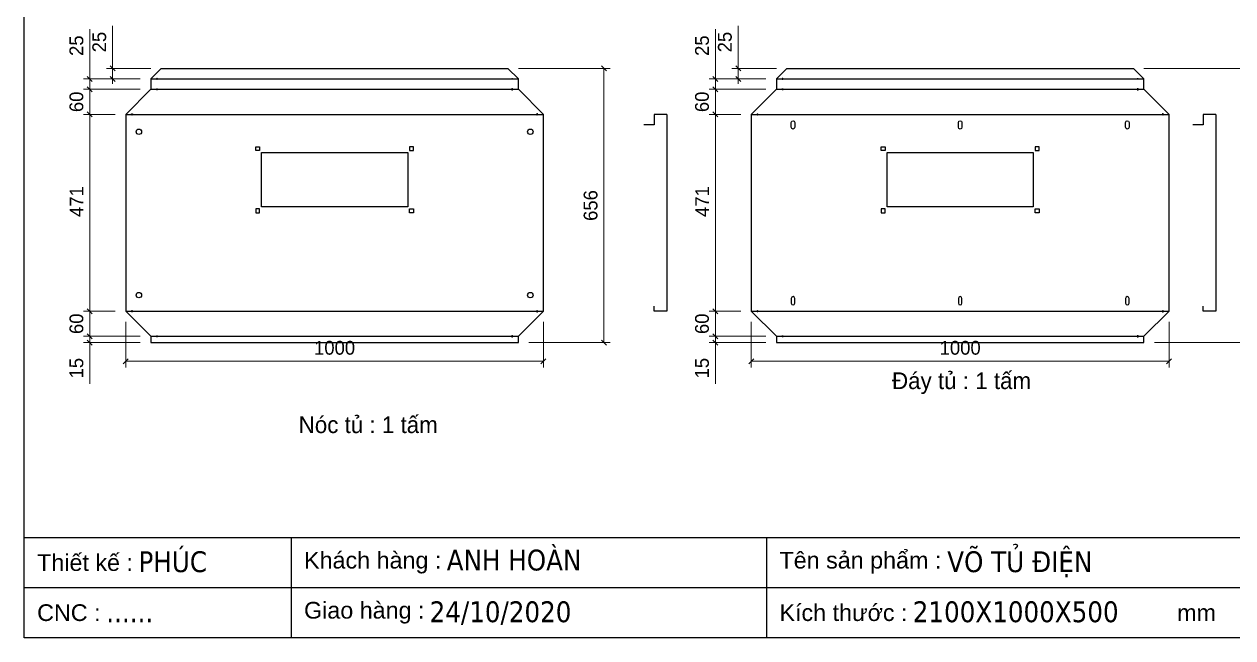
# Model space of a CAD drawing. Header units: millimetres. Extents: x 0 to 5930, y 0 to 4193.
# Drawn here: x 0 to 2893, y 0 to 1468 of the extents above; entities that cross this region are included whole.
import ezdxf
from ezdxf.enums import TextEntityAlignment as Align

# ---------------------------------------------------------------- set-up
doc = ezdxf.new("R2010")
doc.units = ezdxf.units.MM
doc.layers.add('CNC', color=7, linetype='Continuous')
doc.layers.add('DIM', color=253, linetype='Continuous')
doc.styles.add('Arial', font='arial.ttf')
doc.styles.add('Tahoma (Input Text)', font='tahoma.ttf')
doc.dimstyles.new('Dim-33', dxfattribs={"dimtxt": 33, "dimasz": 12, "dimexe": 15, "dimexo": 25, "dimgap": 15, "dimtad": 1, "dimdec": 0, "dimtxsty": 'Standard', "dimblk": 'OBLIQUE', "dimcen": 10, "dimclrd": 5, "dimclre": 5, "dimclrt": 3, "dimazin": 3, "dimtfac": 1, "dimtdec": 0, "dimtmove": 0, "dimatfit": 3, "dimldrblk": 'OPEN30', "dimlwd": 9, "dimlwe": 9})

# ---------------------------------------------------------------- blocks, each defined once
blk = doc.blocks.new('*D23')
at = {"color": 0, "linetype": 'ByBlock', "lineweight": -2}
for p, q in [((249, 667.8), (237, 655.8)), ((1237, 655.8), (1249, 667.8))]:
    blk.add_line(p, q, dxfattribs=at)
at = {"layer": 'Defpoints', "color": 0, "transparency": 16777216}
for p in [(243, 781.4), (1243, 781.4), (1243, 661.8)]:
    blk.add_point(p, dxfattribs=at)
at = {"layer": 'DIM', "color": 5, "lineweight": 9, "transparency": 16777216}
for p, q in [((243, 756.4), (243, 646.8)), ((1243, 756.4), (1243, 646.8)), ((243, 661.8), (1243, 661.8))]:
    blk.add_line(p, q, dxfattribs=at)
at = {"layer": 'DIM', "color": 3, "transparency": 16777216, "insert": (743, 693.7), "char_height": 33, "attachment_point": 5}
blk.add_mtext('1000', dxfattribs=at)
blk = doc.blocks.new('_Oblique')
at = {"color": 0, "linetype": 'ByBlock', "lineweight": -2}
blk.add_line((-0.5, -0.5), (0.5, 0.5), dxfattribs=at)
blk = doc.blocks.new('_Open30')
at = {"color": 0, "linetype": 'ByBlock', "lineweight": -2}
for p, q in [((-1, 0.27), (0, 0)), ((0, 0), (-1, -0.27)), ((0, 0), (-1, 0))]:
    blk.add_line(p, q, dxfattribs=at)
blk = doc.blocks.new('*D24')
at = {"color": 0, "linetype": 'ByBlock', "lineweight": -2}
for p, q in [((163.1, 1246.4), (151.1, 1258.4)), ((151.1, 787.4), (163.1, 775.4))]:
    blk.add_line(p, q, dxfattribs=at)
at = {"layer": 'Defpoints', "color": 0, "transparency": 16777216}
for p in [(243, 1252.4), (157.1, 781.4), (243, 781.4)]:
    blk.add_point(p, dxfattribs=at)
at = {"layer": 'DIM', "color": 5, "lineweight": 9, "transparency": 16777216}
for p, q in [((218, 1252.4), (142.1, 1252.4)), ((157.1, 1252.4), (157.1, 781.4)), ((218, 781.4), (142.1, 781.4))]:
    blk.add_line(p, q, dxfattribs=at)
at = {"layer": 'DIM', "color": 3, "transparency": 16777216, "insert": (125.5, 1043.8), "char_height": 33, "attachment_point": 5, "rotation": 90}
blk.add_mtext('471', dxfattribs=at)
blk = doc.blocks.new('*D25')
at = {"color": 0, "linetype": 'ByBlock', "lineweight": -2}
for p, q in [((163.1, 775.4), (151.1, 787.4)), ((151.1, 727.4), (163.1, 715.4))]:
    blk.add_line(p, q, dxfattribs=at)
at = {"layer": 'Defpoints', "color": 0, "transparency": 16777216}
for p in [(243, 781.4), (157.1, 721.4), (303, 721.4)]:
    blk.add_point(p, dxfattribs=at)
at = {"layer": 'DIM', "color": 5, "lineweight": 9, "transparency": 16777216}
for p, q in [((218, 781.4), (142.1, 781.4)), ((157.1, 781.4), (157.1, 721.4)), ((278, 721.4), (142.1, 721.4))]:
    blk.add_line(p, q, dxfattribs=at)
at = {"layer": 'DIM', "color": 3, "transparency": 16777216, "insert": (125.2, 751.4), "char_height": 33, "attachment_point": 5, "rotation": 90}
blk.add_mtext('60', dxfattribs=at)
blk = doc.blocks.new('*D26')
at = {"color": 0, "linetype": 'ByBlock', "lineweight": -2}
for p, q in [((151.1, 727.4), (163.1, 715.4)), ((163.1, 700.4), (151.1, 712.4))]:
    blk.add_line(p, q, dxfattribs=at)
at = {"layer": 'Defpoints', "color": 0, "transparency": 16777216}
for p in [(157.1, 706.4), (303, 721.4), (303, 706.4)]:
    blk.add_point(p, dxfattribs=at)
at = {"layer": 'DIM', "color": 5, "lineweight": 9, "transparency": 16777216}
for p, q in [((157.1, 721.4), (157.1, 733.4)), ((278, 721.4), (142.1, 721.4)), ((278, 706.4), (142.1, 706.4)), ((157.1, 721.4), (157.1, 706.4)), ((157.1, 706.4), (157.1, 608))]:
    blk.add_line(p, q, dxfattribs=at)
at = {"layer": 'DIM', "color": 3, "transparency": 16777216, "insert": (125.2, 645.2), "char_height": 33, "attachment_point": 5, "rotation": 90}
blk.add_mtext('15', dxfattribs=at)
blk = doc.blocks.new('*D27')
at = {"color": 0, "linetype": 'ByBlock', "lineweight": -2}
for p, q in [((163.1, 1306.4), (151.1, 1318.4)), ((151.1, 1258.4), (163.1, 1246.4))]:
    blk.add_line(p, q, dxfattribs=at)
at = {"layer": 'Defpoints', "color": 0, "transparency": 16777216}
for p in [(157.1, 1312.4), (303, 1312.4), (243, 1252.4)]:
    blk.add_point(p, dxfattribs=at)
at = {"layer": 'DIM', "color": 5, "lineweight": 9, "transparency": 16777216}
for p, q in [((278, 1312.4), (142.1, 1312.4)), ((157.1, 1252.4), (157.1, 1312.4)), ((218, 1252.4), (142.1, 1252.4))]:
    blk.add_line(p, q, dxfattribs=at)
at = {"layer": 'DIM', "color": 3, "transparency": 16777216, "insert": (125.2, 1282.4), "char_height": 33, "attachment_point": 5, "rotation": 90}
blk.add_mtext('60', dxfattribs=at)
blk = doc.blocks.new('*D28')
at = {"color": 0, "linetype": 'ByBlock', "lineweight": -2}
for p, q in [((151.1, 1343.4), (163.1, 1331.4)), ((163.1, 1306.4), (151.1, 1318.4))]:
    blk.add_line(p, q, dxfattribs=at)
at = {"layer": 'Defpoints', "color": 0, "transparency": 16777216}
for p in [(157.1, 1337.4), (303, 1337.4), (303, 1312.4)]:
    blk.add_point(p, dxfattribs=at)
at = {"layer": 'DIM', "color": 5, "lineweight": 9, "transparency": 16777216}
for p, q in [((157.1, 1337.4), (157.1, 1456)), ((278, 1337.4), (142.1, 1337.4)), ((157.1, 1312.4), (157.1, 1337.4)), ((278, 1312.4), (142.1, 1312.4)), ((157.1, 1312.4), (157.1, 1300.4))]:
    blk.add_line(p, q, dxfattribs=at)
at = {"layer": 'DIM', "color": 3, "transparency": 16777216, "insert": (125.2, 1416.9), "char_height": 33, "attachment_point": 5, "rotation": 90}
blk.add_mtext('25', dxfattribs=at)
blk = doc.blocks.new('*D29')
at = {"color": 0, "linetype": 'ByBlock', "lineweight": -2}
for p, q in [((205.8, 1368.4), (217.8, 1356.4)), ((217.8, 1331.4), (205.8, 1343.4))]:
    blk.add_line(p, q, dxfattribs=at)
at = {"layer": 'Defpoints', "color": 0, "transparency": 16777216}
for p in [(211.8, 1362.4), (328, 1362.4), (303, 1337.4)]:
    blk.add_point(p, dxfattribs=at)
at = {"layer": 'DIM', "color": 5, "lineweight": 9, "transparency": 16777216}
for p, q in [((211.8, 1362.4), (211.8, 1464.5)), ((303, 1362.4), (196.8, 1362.4)), ((211.8, 1337.4), (211.8, 1362.4)), ((278, 1337.4), (196.8, 1337.4)), ((211.8, 1337.4), (211.8, 1325.4))]:
    blk.add_line(p, q, dxfattribs=at)
at = {"layer": 'DIM', "color": 3, "transparency": 16777216, "insert": (179.9, 1425.5), "char_height": 33, "attachment_point": 5, "rotation": 90}
blk.add_mtext('25', dxfattribs=at)
blk = doc.blocks.new('f3daunguoc')
at = {"layer": 'CNC', "color": 2, "lineweight": -3}
blk.add_circle((0, 0), 1.5, dxfattribs=at)
blk = doc.blocks.new('f2dauxuoi')
at = {"layer": 'CNC', "color": 2, "lineweight": -3}
blk.add_circle((0, 0), 1, dxfattribs=at)
blk = doc.blocks.new('*D32')
at = {"color": 0, "linetype": 'ByBlock', "lineweight": -2}
for p, q in [((1746.4, 667.8), (1734.4, 655.8)), ((2734.4, 655.8), (2746.4, 667.8))]:
    blk.add_line(p, q, dxfattribs=at)
at = {"layer": 'Defpoints', "color": 0, "transparency": 16777216}
for p in [(1740.4, 781.4), (2740.4, 781.4), (2740.4, 661.8)]:
    blk.add_point(p, dxfattribs=at)
at = {"layer": 'DIM', "color": 5, "lineweight": 9, "transparency": 16777216}
for p, q in [((1740.4, 756.4), (1740.4, 646.8)), ((2740.4, 756.4), (2740.4, 646.8)), ((1740.4, 661.8), (2740.4, 661.8))]:
    blk.add_line(p, q, dxfattribs=at)
at = {"layer": 'DIM', "color": 3, "transparency": 16777216, "insert": (2240.4, 693.7), "char_height": 33, "attachment_point": 5}
blk.add_mtext('1000', dxfattribs=at)
blk = doc.blocks.new('*D33')
at = {"color": 0, "linetype": 'ByBlock', "lineweight": -2}
for p, q in [((1660.5, 1246.4), (1648.5, 1258.4)), ((1648.5, 787.4), (1660.5, 775.4))]:
    blk.add_line(p, q, dxfattribs=at)
at = {"layer": 'Defpoints', "color": 0, "transparency": 16777216}
for p in [(1740.4, 1252.4), (1654.5, 781.4), (1740.4, 781.4)]:
    blk.add_point(p, dxfattribs=at)
at = {"layer": 'DIM', "color": 5, "lineweight": 9, "transparency": 16777216}
for p, q in [((1715.4, 1252.4), (1639.5, 1252.4)), ((1654.5, 1252.4), (1654.5, 781.4)), ((1715.4, 781.4), (1639.5, 781.4))]:
    blk.add_line(p, q, dxfattribs=at)
at = {"layer": 'DIM', "color": 3, "transparency": 16777216, "insert": (1622.9, 1043.8), "char_height": 33, "attachment_point": 5, "rotation": 90}
blk.add_mtext('471', dxfattribs=at)
blk = doc.blocks.new('*D34')
at = {"color": 0, "linetype": 'ByBlock', "lineweight": -2}
for p, q in [((1660.5, 775.4), (1648.5, 787.4)), ((1648.5, 727.4), (1660.5, 715.4))]:
    blk.add_line(p, q, dxfattribs=at)
at = {"layer": 'Defpoints', "color": 0, "transparency": 16777216}
for p in [(1740.4, 781.4), (1654.5, 721.4), (1800.4, 721.4)]:
    blk.add_point(p, dxfattribs=at)
at = {"layer": 'DIM', "color": 5, "lineweight": 9, "transparency": 16777216}
for p, q in [((1715.4, 781.4), (1639.5, 781.4)), ((1654.5, 781.4), (1654.5, 721.4)), ((1775.4, 721.4), (1639.5, 721.4))]:
    blk.add_line(p, q, dxfattribs=at)
at = {"layer": 'DIM', "color": 3, "transparency": 16777216, "insert": (1622.6, 751.4), "char_height": 33, "attachment_point": 5, "rotation": 90}
blk.add_mtext('60', dxfattribs=at)
blk = doc.blocks.new('*D35')
at = {"color": 0, "linetype": 'ByBlock', "lineweight": -2}
for p, q in [((1648.5, 727.4), (1660.5, 715.4)), ((1660.5, 700.4), (1648.5, 712.4))]:
    blk.add_line(p, q, dxfattribs=at)
at = {"layer": 'Defpoints', "color": 0, "transparency": 16777216}
for p in [(1654.5, 706.4), (1800.4, 721.4), (1800.4, 706.4)]:
    blk.add_point(p, dxfattribs=at)
at = {"layer": 'DIM', "color": 5, "lineweight": 9, "transparency": 16777216}
for p, q in [((1654.5, 721.4), (1654.5, 733.4)), ((1775.4, 721.4), (1639.5, 721.4)), ((1775.4, 706.4), (1639.5, 706.4)), ((1654.5, 721.4), (1654.5, 706.4)), ((1654.5, 706.4), (1654.5, 608))]:
    blk.add_line(p, q, dxfattribs=at)
at = {"layer": 'DIM', "color": 3, "transparency": 16777216, "insert": (1622.6, 645.2), "char_height": 33, "attachment_point": 5, "rotation": 90}
blk.add_mtext('15', dxfattribs=at)
blk = doc.blocks.new('*D36')
at = {"color": 0, "linetype": 'ByBlock', "lineweight": -2}
for p, q in [((1660.5, 1306.4), (1648.5, 1318.4)), ((1648.5, 1258.4), (1660.5, 1246.4))]:
    blk.add_line(p, q, dxfattribs=at)
at = {"layer": 'Defpoints', "color": 0, "transparency": 16777216}
for p in [(1654.5, 1312.4), (1800.4, 1312.4), (1740.4, 1252.4)]:
    blk.add_point(p, dxfattribs=at)
at = {"layer": 'DIM', "color": 5, "lineweight": 9, "transparency": 16777216}
for p, q in [((1775.4, 1312.4), (1639.5, 1312.4)), ((1654.5, 1252.4), (1654.5, 1312.4)), ((1715.4, 1252.4), (1639.5, 1252.4))]:
    blk.add_line(p, q, dxfattribs=at)
at = {"layer": 'DIM', "color": 3, "transparency": 16777216, "insert": (1622.6, 1282.4), "char_height": 33, "attachment_point": 5, "rotation": 90}
blk.add_mtext('60', dxfattribs=at)
blk = doc.blocks.new('*D37')
at = {"color": 0, "linetype": 'ByBlock', "lineweight": -2}
for p, q in [((1648.5, 1343.4), (1660.5, 1331.4)), ((1660.5, 1306.4), (1648.5, 1318.4))]:
    blk.add_line(p, q, dxfattribs=at)
at = {"layer": 'Defpoints', "color": 0, "transparency": 16777216}
for p in [(1654.5, 1337.4), (1800.4, 1337.4), (1800.4, 1312.4)]:
    blk.add_point(p, dxfattribs=at)
at = {"layer": 'DIM', "color": 5, "lineweight": 9, "transparency": 16777216}
for p, q in [((1654.5, 1337.4), (1654.5, 1456)), ((1775.4, 1337.4), (1639.5, 1337.4)), ((1654.5, 1312.4), (1654.5, 1337.4)), ((1775.4, 1312.4), (1639.5, 1312.4)), ((1654.5, 1312.4), (1654.5, 1300.4))]:
    blk.add_line(p, q, dxfattribs=at)
at = {"layer": 'DIM', "color": 3, "transparency": 16777216, "insert": (1622.6, 1416.9), "char_height": 33, "attachment_point": 5, "rotation": 90}
blk.add_mtext('25', dxfattribs=at)
blk = doc.blocks.new('*D38')
at = {"color": 0, "linetype": 'ByBlock', "lineweight": -2}
for p, q in [((1703.2, 1368.4), (1715.2, 1356.4)), ((1715.2, 1331.4), (1703.2, 1343.4))]:
    blk.add_line(p, q, dxfattribs=at)
at = {"layer": 'Defpoints', "color": 0, "transparency": 16777216}
for p in [(1709.2, 1362.4), (1825.4, 1362.4), (1800.4, 1337.4)]:
    blk.add_point(p, dxfattribs=at)
at = {"layer": 'DIM', "color": 5, "lineweight": 9, "transparency": 16777216}
for p, q in [((1709.2, 1362.4), (1709.2, 1464.5)), ((1800.4, 1362.4), (1694.2, 1362.4)), ((1709.2, 1337.4), (1709.2, 1362.4)), ((1775.4, 1337.4), (1694.2, 1337.4)), ((1709.2, 1337.4), (1709.2, 1325.4))]:
    blk.add_line(p, q, dxfattribs=at)
at = {"layer": 'DIM', "color": 3, "transparency": 16777216, "insert": (1677.3, 1425.5), "char_height": 33, "attachment_point": 5, "rotation": 90}
blk.add_mtext('25', dxfattribs=at)
blk = doc.blocks.new('*D49')
at = {"color": 0, "linetype": 'ByBlock', "lineweight": -2}
for p, q in [((1393.7, 1356.4), (1381.7, 1368.4)), ((1381.7, 712.4), (1393.7, 700.4))]:
    blk.add_line(p, q, dxfattribs=at)
at = {"layer": 'Defpoints', "color": 0, "transparency": 16777216}
for p in [(1158, 1362.4), (1387.7, 1362.4), (1183, 706.4)]:
    blk.add_point(p, dxfattribs=at)
at = {"layer": 'DIM', "color": 5, "lineweight": 9, "transparency": 16777216}
for p, q in [((1183, 1362.4), (1402.7, 1362.4)), ((1387.7, 706.4), (1387.7, 1362.4)), ((1208, 706.4), (1402.7, 706.4))]:
    blk.add_line(p, q, dxfattribs=at)
at = {"layer": 'DIM', "color": 3, "transparency": 16777216, "insert": (1355.9, 1034.4), "char_height": 33, "attachment_point": 5, "rotation": 90}
blk.add_mtext('656', dxfattribs=at)
blk = doc.blocks.new('*D50')
at = {"color": 0, "linetype": 'ByBlock', "lineweight": -2}
for p, q in [((2976.4, 1356.4), (2964.4, 1368.4)), ((2964.4, 712.4), (2976.4, 700.4))]:
    blk.add_line(p, q, dxfattribs=at)
at = {"layer": 'Defpoints', "color": 0, "transparency": 16777216}
for p in [(2655.4, 1362.4), (2680.4, 706.4), (2970.4, 706.4)]:
    blk.add_point(p, dxfattribs=at)
at = {"layer": 'DIM', "color": 5, "lineweight": 9, "transparency": 16777216}
for p, q in [((2680.4, 1362.4), (2985.4, 1362.4)), ((2970.4, 1362.4), (2970.4, 706.4)), ((2705.4, 706.4), (2985.4, 706.4))]:
    blk.add_line(p, q, dxfattribs=at)
at = {"layer": 'DIM', "color": 3, "transparency": 16777216, "insert": (2938.5, 1034.4), "char_height": 33, "attachment_point": 5, "rotation": 90}
blk.add_mtext('656', dxfattribs=at)
blk = doc.blocks.new('ovan8.5x20')
at = {"layer": 'CNC', "color": 2, "lineweight": -3}
for p, q in [((5.7, 4.2), (-5.8, 4.2)), ((-5.8, -4.2), (5.7, -4.2))]:
    blk.add_line(p, q, dxfattribs=at)
for centre, start, end in [((-5.8, 0), 90, 270), ((5.7, 0), 270, 90)]:
    blk.add_arc(centre, 4.25, start, end, dxfattribs=at)
blk = doc.blocks.new('khungtenAsean2')
at = {"color": 7}
for p, q in [((2970, -1980), (0, -1980)), ((320, -1980), (320, -2100)), ((890, -1980), (890, -2100)), ((2020, -2040), (0, -2040))]:
    blk.add_line(p, q, dxfattribs=at)
blk.add_lwpolyline([(0, 0), (2970, 0), (2970, -2100), (0, -2100)], close=True, dxfattribs=at)
at = {"color": 2, "char_height": 20, "width": 917.634, "attachment_point": 4, "style": 'Arial'}
for s, insert in [('  Thiết kế :', (0, -2010)), ('  Khách hàng :', (320, -2010)), ('  Tên sản phẩm :', (890, -2010)), ('  Giao hàng :', (320, -2070)), ('  CNC :', (0, -2070)), ('  Kích thước :', (890, -2070)), ('mm', (1382.3, -2070))]:
    blk.add_mtext(s, dxfattribs=dict(at, insert=insert))
at = {"color": 1, "style": 'Tahoma (Input Text)', "flags": 8}
for tag, p in [('#01', (137.1, -2021.3)), ('#03', (506.6, -2019.3)), ('#05', (1106.6, -2021.3)), ('#07', (1834.7, -2021.3)), ('#09', (2146.7, -2021.3)), ('#02', (98.5, -2081.3)), ('#04', (486.1, -2081.3)), ('#06', (1065.3, -2081.3)), ('#08', (1817.4, -2081.3)), ('#10', (2146.7, -2081.3))]:
    blk.add_attdef(tag, p, '', height=25, dxfattribs=at)
blk.add_attdef('#11', text='', height=25, dxfattribs=at).set_placement((2915, -2067.3), align=Align.CENTER)

msp = doc.modelspace()

# ---------------------------------------------------------------- linework, layer by layer
at = {"color": 7}
for p, q in [((303, 1337.4), (328, 1362.4)), ((328, 1362.4), (1158, 1362.4)), ((1183, 1337.4), (1158, 1362.4)), ((1800.4, 1337.4), (1825.4, 1362.4)), ((1825.4, 1362.4), (2655.4, 1362.4)), ((2680.4, 1337.4), (2655.4, 1362.4)), ((303, 1337.4), (1183, 1337.4)), ((1800.4, 1337.4), (2680.4, 1337.4)), ((303, 1312.4), (243, 1252.4)), ((303, 1312.4), (1183, 1312.4)), ((1183, 1312.4), (1243, 1252.4)), ((1800.4, 1312.4), (1740.4, 1252.4)), ((1800.4, 1312.4), (2680.4, 1312.4)), ((2680.4, 1312.4), (2740.4, 1252.4)), ((243, 1252.4), (1243, 1252.4)), ((1538.3, 1252.4), (1508.3, 1252.4)), ((1508.3, 1252.4), (1508.3, 1227.4)), ((1538.3, 1252.4), (1538.3, 781.4)), ((1740.4, 1252.4), (2740.4, 1252.4)), ((2852.4, 1252.4), (2822.4, 1252.4)), ((2822.4, 1252.4), (2822.4, 1227.4)), ((2852.4, 1252.4), (2852.4, 781.4)), ((1508.3, 1227.4), (1483.3, 1227.4)), ((2822.4, 1227.4), (2797.4, 1227.4)), ((243, 781.4), (1243, 781.4)), ((243, 781.4), (303, 721.4)), ((1243, 781.4), (1183, 721.4)), ((1508.3, 781.4), (1508.3, 793.4)), ((1538.3, 781.4), (1508.3, 781.4)), ((1740.4, 781.4), (2740.4, 781.4)), ((1740.4, 781.4), (1800.4, 721.4)), ((2740.4, 781.4), (2680.4, 721.4)), ((2822.4, 781.4), (2822.4, 793.4)), ((2852.4, 781.4), (2822.4, 781.4)), ((303, 721.4), (1183, 721.4)), ((1800.4, 721.4), (2680.4, 721.4))]:
    msp.add_line(p, q, dxfattribs=at)
for points in [[(303, 1337.4), (303, 1312.4)], [(1183, 1312.4), (1183, 1337.4)], [(1800.4, 1337.4), (1800.4, 1312.4)], [(2680.4, 1312.4), (2680.4, 1337.4)], [(243, 1252.4), (243, 781.4)], [(1243, 781.4), (1243, 1252.4)], [(1740.4, 1252.4), (1740.4, 781.4)], [(2740.4, 781.4), (2740.4, 1252.4)], [(303, 721.4), (303, 706.4), (1183, 706.4), (1183, 721.4)], [(1800.4, 721.4), (1800.4, 706.4), (2680.4, 706.4), (2680.4, 721.4)]]:
    msp.add_lwpolyline(points, dxfattribs=at)
at = {"color": 2}
for points in [[(563.2, 1165.7), (554.2, 1165.7), (554.2, 1174.7), (563.2, 1174.7)], [(568, 1160.9), (918, 1160.9), (918, 1030.9), (568, 1030.9)], [(922.7, 1165.7), (931.7, 1165.7), (931.7, 1174.7), (922.7, 1174.7)], [(2060.6, 1165.7), (2051.6, 1165.7), (2051.6, 1174.7), (2060.6, 1174.7)], [(2065.4, 1160.9), (2415.4, 1160.9), (2415.4, 1030.9), (2065.4, 1030.9)], [(2420.1, 1165.7), (2429.1, 1165.7), (2429.1, 1174.7), (2420.1, 1174.7)], [(563.2, 1026.2), (554.2, 1026.2), (554.2, 1017.2), (563.2, 1017.2)], [(922.7, 1026.2), (931.7, 1026.2), (931.7, 1017.2), (922.7, 1017.2)], [(2060.6, 1026.2), (2051.6, 1026.2), (2051.6, 1017.2), (2060.6, 1017.2)], [(2420.1, 1026.2), (2429.1, 1026.2), (2429.1, 1017.2), (2420.1, 1017.2)]]:
    msp.add_lwpolyline(points, close=True, dxfattribs=at)
for centre in [(274.5, 1210.9), (1211.5, 1210.9), (274.5, 819.9), (1211.5, 819.9)]:
    msp.add_circle(centre, 6.5, dxfattribs=at)

# ---------------------------------------------------------------- block references
at = {"color": 7}
ref = msp.add_blockref('khungtenAsean2', (0, 4192.7), dxfattribs=dict(at, xscale=1.996500000008381, yscale=1.996500000008381, zscale=1.996500000008381))
ref.add_attrib('#06', '2100X1000X500', (2126.9, 37.4), dxfattribs={"color": 1, "height": 49.913, "style": 'Tahoma (Input Text)'})
ref.add_attrib('#05', 'VÕ TỦ ĐIỆN', (2209.4, 157.2), dxfattribs={"color": 1, "height": 49.91, "style": 'Tahoma (Input Text)'})
ref.add_attrib('#04', '24/10/2020', (970.5, 37.4), dxfattribs={"color": 1, "height": 49.91, "style": 'Tahoma (Input Text)'})
ref.add_attrib('#03', 'ANH HOÀN', (1011.4, 161.1), dxfattribs={"color": 1, "height": 49.91, "style": 'Tahoma (Input Text)'})
ref.add_attrib('#02', '......', (196.6, 37.4), dxfattribs={"color": 1, "height": 49.91, "style": 'Tahoma (Input Text)'})
ref.add_attrib('#01', 'PHÚC', (273.6, 157.2), dxfattribs={"color": 1, "height": 49.91, "style": 'Tahoma (Input Text)'})
at = {"lineweight": -3, "xscale": -1, "rotation": 90}
for name, p in [('f2dauxuoi', (318, 1337.4)), ('f2dauxuoi', (1815.4, 1337.4)), ('f3daunguoc', (1168, 1312.4)), ('f3daunguoc', (2665.4, 1312.4)), ('f3daunguoc', (1228, 1252.4)), ('f3daunguoc', (2725.4, 1252.4)), ('f3daunguoc', (1228, 781.4)), ('f3daunguoc', (2725.4, 781.4)), ('f3daunguoc', (1168, 721.4)), ('f3daunguoc', (2665.4, 721.4))]:
    msp.add_blockref(name, p, dxfattribs=at)
at = {"lineweight": -3, "rotation": 270}
for name, p in [('f2dauxuoi', (1168, 1337.4)), ('f2dauxuoi', (2665.4, 1337.4)), ('f3daunguoc', (318, 1312.4)), ('f3daunguoc', (1815.4, 1312.4)), ('f3daunguoc', (258, 1252.4)), ('f3daunguoc', (1755.4, 1252.4)), ('f3daunguoc', (258, 781.4)), ('f3daunguoc', (1755.4, 781.4)), ('f3daunguoc', (318, 721.4)), ('f3daunguoc', (1815.4, 721.4))]:
    msp.add_blockref(name, p, dxfattribs=at)
at = {"layer": 'CNC', "lineweight": -3, "xscale": -1, "rotation": 90}
for p in [(1840.4, 1227.3), (2240.4, 1227.3), (2640.4, 1227.3)]:
    msp.add_blockref('ovan8.5x20', p, dxfattribs=at)
at = {"layer": 'CNC', "lineweight": -3, "rotation": 90}
for p in [(1840.4, 806.6), (2240.4, 806.6), (2640.4, 806.6)]:
    msp.add_blockref('ovan8.5x20', p, dxfattribs=at)

# ---------------------------------------------------------------- texts
at = {"color": 2, "char_height": 40, "width": 775, "attachment_point": 5}
for s, insert in [('Đáy tủ : 1 tấm', (2243.7, 609.1)), ('Nóc tủ : 1 tấm', (823.5, 509.6))]:
    msp.add_mtext(s, dxfattribs=dict(at, insert=insert))

# ---------------------------------------------------------------- dimensions: what is measured, and where the dimension line sits
at = {"layer": 'DIM', "color": 7}
for base, p1, p2, picture, middle in [((157.1, 1337.4), (303, 1312.4), (303, 1337.4), '*D28', (157.1, 1416.9)), ((211.8, 1362.4), (303, 1337.4), (328, 1362.4), '*D29', (211.8, 1425.5)), ((1654.5, 1337.4), (1800.4, 1312.4), (1800.4, 1337.4), '*D37', (1654.5, 1416.9)), ((1709.2, 1362.4), (1800.4, 1337.4), (1825.4, 1362.4), '*D38', (1709.2, 1425.5)), ((157.1, 1312.4), (243, 1252.4), (303, 1312.4), '*D27', (157.1, 1282.4)), ((1654.5, 1312.4), (1740.4, 1252.4), (1800.4, 1312.4), '*D36', (1654.5, 1282.4)), ((157.1, 781.4), (243, 1252.4), (243, 781.4), '*D24', (157.1, 1043.8)), ((1654.5, 781.4), (1740.4, 1252.4), (1740.4, 781.4), '*D33', (1654.5, 1043.8)), ((157.1, 721.4), (243, 781.4), (303, 721.4), '*D25', (157.1, 751.4)), ((1654.5, 721.4), (1740.4, 781.4), (1800.4, 721.4), '*D34', (1654.5, 751.4))]:
    dim = msp.add_linear_dim(base=base, p1=p1, p2=p2, angle=270, dimstyle='Dim-33', dxfattribs=at)
    dim.commit()
    dim.dimension.update_dxf_attribs({"geometry": picture, "text_midpoint": middle, "dimtype": 160})
at = {"layer": 'DIM', "color": 2}
for base, p1, p2, picture, middle in [((1387.7, 1362.4), (1183, 706.4), (1158, 1362.4), '*D49', (1355.9, 1034.4)), ((2970.4, 706.4), (2655.4, 1362.4), (2680.4, 706.4), '*D50', (2938.5, 1034.4))]:
    dim = msp.add_linear_dim(base=base, p1=p1, p2=p2, angle=90, dimstyle='Dim-33', dxfattribs=at)
    dim.commit()
    dim.dimension.update_dxf_attribs({"geometry": picture, "text_midpoint": middle})
at = {"layer": 'DIM', "color": 7}
for base, p1, p2, angle, picture, middle in [((1243, 661.8), (243, 781.4), (1243, 781.4), 180, '*D23', (743, 693.7)), ((2740.4, 661.8), (1740.4, 781.4), (2740.4, 781.4), 180, '*D32', (2240.4, 693.7)), ((157.1, 706.4), (303, 721.4), (303, 706.4), 270, '*D26', (125.2, 645.2)), ((1654.5, 706.4), (1800.4, 721.4), (1800.4, 706.4), 270, '*D35', (1622.6, 645.2))]:
    dim = msp.add_linear_dim(base=base, p1=p1, p2=p2, angle=angle, dimstyle='Dim-33', dxfattribs=at)
    dim.commit()
    dim.dimension.update_dxf_attribs({"geometry": picture, "text_midpoint": middle})

doc.saveas('drawing.dxf')
